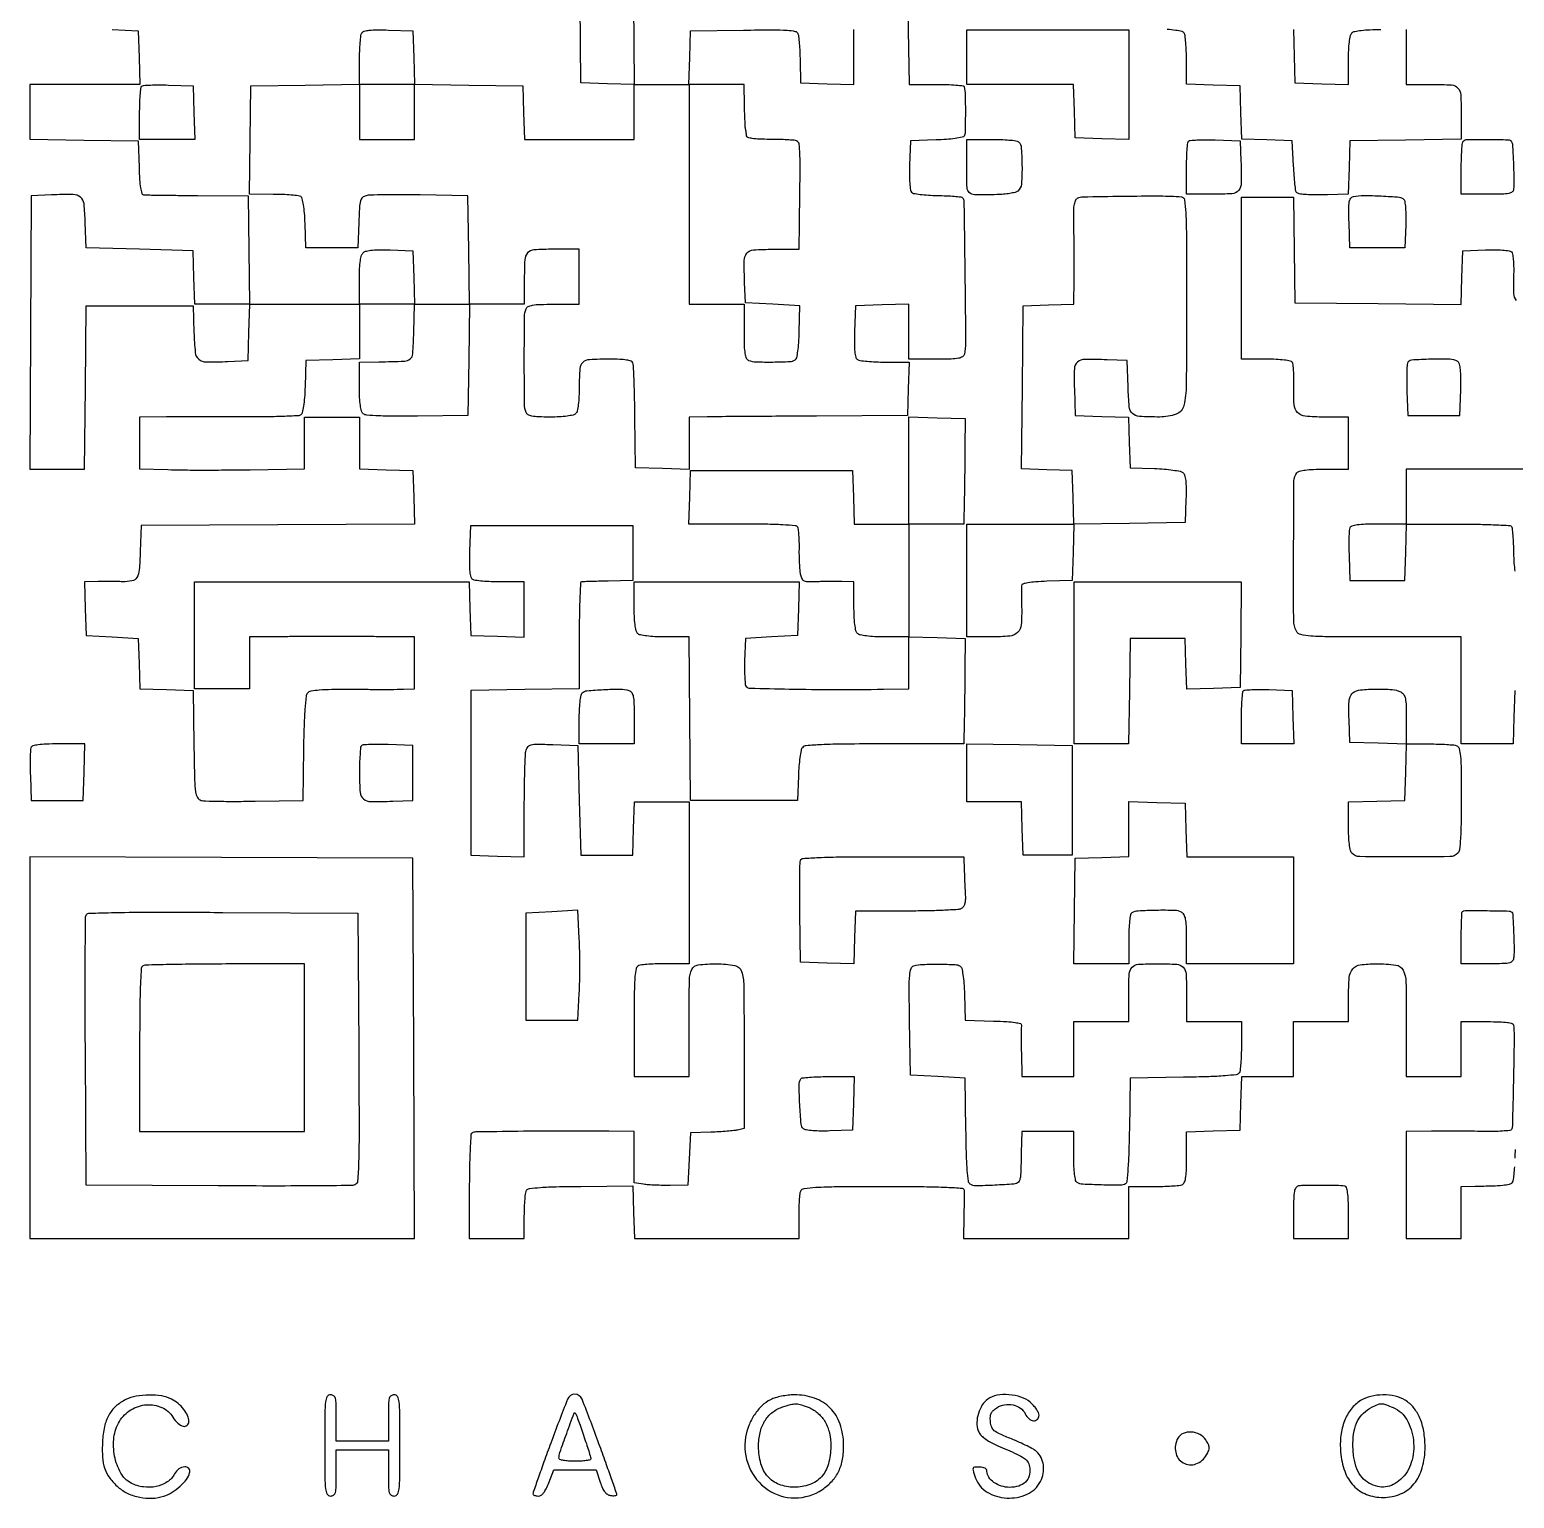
# Model space of a CAD drawing. Extents: x 156 to 936, y 100 to 969.
# Drawn here: x 156 to 669, y 100 to 608 of the extents above; entities that cross this region are included whole.
import ezdxf

# ---------------------------------------------------------------- set-up
doc = ezdxf.new("R2010")
doc.units = 0

msp = doc.modelspace()

# ---------------------------------------------------------------- linework, layer by layer
for points in [[(459.5, 626.5), (459.772065, 607.75), (460.044131, 589), (469.522065, 589, -0.007414), (473.166208, 588.945962, -0.012029), (476.258891, 588.779688, -0.005757), (478.81674, 588.550705, -0.330583), (479.146501, 588.25, -0.043211), (479.464138, 585.279862, -0.005859), (479.517095, 579.015375, -0.002807), (479.458418, 572.406427, -0.135592), (479.090675, 571.146715, -0.211233), (478.459535, 570.714116, -0.011174), (475.992843, 570.310507, -0.015998), (472.950499, 569.98112, -0.010823), (469.467001, 569.792098), (460.5, 569.5), (460.207021, 561.092979, 0.011079), (460.16529, 557.801898, 0.015623), (460.284705, 554.87092, 0.011752), (460.513978, 552.476583, 0.168166), (460.882894, 551.717106, 0.154975), (461.632635, 551.328786, 0.011749), (463.920574, 550.990259, 0.015302), (466.72393, 550.729362, 0.011026), (469.863414, 550.603253, -0.007204), (472.979059, 550.501942, -0.010652), (475.706935, 550.315565, -0.006149), (477.974828, 550.083849, -0.169414), (478.505828, 549.827505, -0.195408), (479.021638, 548.605612, -0.000286), (479.345017, 523.579591, -0.000812), (479.601798, 499.637429, -0.059464), (479.173676, 495.75, -0.195175), (478.526954, 494.832482, -0.098929), (477.189619, 494.307467, -0.03889), (474.666771, 494.056531, -0.00535), (469.383369, 494), (460, 494), (460, 503.537526), (460, 513.075052), (450.75, 512.787526), (441.5, 512.5), (441.208654, 503.58457, 0.007874), (441.136581, 499.325344, 0.025891), (441.278743, 496.518036, 0.03736), (441.608404, 494.675579, 0.190691), (442.208654, 493.849883, 0.110589), (443.107413, 493.52683, 0.009469), (445.555128, 493.266784, 0.012148), (448.519159, 493.080958, 0.009118), (451.787526, 493.015313), (460.075052, 493), (459.787526, 483.75), (459.5, 474.5), (428, 474.331032, 0.000139), (415.480181, 474.260402, 0.000176), (403.917188, 474.187895, 0.000138), (394.218927, 474.120996, 0.001448), (390.25, 474.081032), (384, 474), (384, 464.962474), (384, 455.924948), (374.75, 456.212474), (365.5, 456.5), (365.2739, 473.966527, 0.00254), (365.151571, 480.752865, 0.003801), (364.96954, 486.679282, 0.001624), (364.759161, 491.738951, 0.080575), (364.555284, 492.716527, 0.223351), (363.942767, 493.304434, 0.041321), (362.384578, 493.6904, 0.029688), (360.025103, 493.929188, 0.010376), (356.613172, 494, 0.011983), (349.547236, 493.830639, 0.170961), (347.247316, 492.894441, 0.19712), (346.207435, 490.776031, 0.01677), (346, 484.593011, -0.0113), (345.921443, 481.117343, -0.02047), (345.676767, 478.283644, -0.021205), (345.309096, 476.134923, -0.144372), (344.8, 475.2, -0.142062), (343.888147, 474.698102, -0.021703), (341.825282, 474.327993, -0.021121), (339.136184, 474.08019, -0.012415), (335.906989, 474, -0.008396), (331.936493, 474.066678, -0.038703), (329.652556, 474.321129, -0.075375), (328.30029, 474.797625, -0.180715), (327.606989, 475.581787, -0.090096), (327.066327, 478.44392, -0.001749), (327.013663, 493.5, -0.001749), (327.066327, 508.55608, -0.090096), (327.606989, 511.418213, -0.192406), (328.346128, 512.217093, -0.06988), (329.845898, 512.688469, -0.034532), (332.428287, 512.937024, -0.00673), (337.106989, 513), (346, 513), (346, 522.5), (346, 532), (337.106989, 532, 0.014768), (330.349521, 531.800362, 0.195511), (328.14255, 530.747254, 0.175208), (327.170753, 528.400012, 0.01141), (327, 520.918213), (327, 513), (317.521593, 513), (308.043186, 513), (307.771593, 493.75), (307.5, 474.5), (290.059087, 474.285999, -0.004306), (282.398845, 474.257989, -0.010385), (276.733702, 474.403766, -0.008096), (272.515232, 474.668561, -0.154677), (271.309087, 475.158444, -0.155417), (270.71566, 476.084872, -0.030982), (270.321487, 478.035446, -0.024503), (270.075167, 480.812899, -0.009865), (270, 484.622445), (270, 493), (276.75, 493.09854, 0.005115), (285.590265, 493.31807, 0.167952), (287.553727, 494.074789, 0.204816), (288.447907, 495.852254, 0.008176), (288.786212, 503.25), (289.072424, 513), (279.536212, 513), (270, 513), (270, 521.377555, -0.009406), (270.0746, 525.342652, -0.027148), (270.326735, 528.078343, -0.03848), (270.748928, 529.939147, -0.145524), (271.405204, 530.921326, -0.126804), (272.431833, 531.405224, -0.023545), (274.514748, 531.701133, -0.021342), (277.264652, 531.842502, -0.01153), (280.655204, 531.793771), (288.5, 531.5), (288.787526, 522.25), (289.075052, 513), (298.559591, 513), (308.044131, 513), (307.772065, 531.75), (307.5, 550.5), (291, 550.774093, 0.003202), (284.518426, 550.840248, 0.004415), (278.697334, 550.810982, 0.002836), (273.813446, 550.715587, 0.052926), (272.288797, 550.514778, 0.127308), (271.064952, 549.862056, 0.142012), (270.372724, 548.721379, 0.052263), (270.019799, 546.518749, 0.005355), (269.788797, 541.240685), (269.5, 532.5), (260.5, 532.5), (251.5, 532.5), (251.206033, 540.968156, 0.010674), (251.005667, 544.539342, 0.020911), (250.666992, 547.36687, 0.02067), (250.236162, 549.466763, 0.192561), (249.706033, 550.202843, 0.112747), (248.854448, 550.505639, 0.008694), (246.424353, 550.748704, 0.011557), (243.484266, 550.922929, 0.008556), (240.227935, 550.984687), (231.955869, 551), (232.227935, 569.75), (232.5, 588.5), (251.25, 588.772065), (270, 589.044131), (270.015313, 597.272065, -0.009194), (270.081043, 600.517722, -0.012228), (270.267102, 603.462892, -0.009573), (270.527555, 605.894811, -0.110318), (270.850966, 606.793098, -0.187221), (271.659703, 607.389362, -0.039341), (273.4185, 607.721251, -0.027159), (276.085459, 607.864234, -0.008519), (280.085653, 607.793098), (288.5, 607.5), (288.787236, 598.271928), (289.074471, 589.043857), (307.787236, 588.771928), (326.5, 588.5), (326.787526, 579.25), (327.075052, 570), (346.037526, 570), (365, 570), (365, 579.462474), (365, 588.924948), (355.75, 589.212474), (346.5, 589.5), (346.287299, 616.964035, -0.002095)], [(364.765573, 617.25), (365.031147, 589), (374.478047, 589), (383.924948, 589), (384.212474, 598.25), (384.5, 607.5), (402.772695, 607.772646, -0.002489), (412.957993, 607.87391, -0.017841), (417.875426, 607.722823, -0.034007), (420.654391, 607.347119, -0.25588), (421.631193, 606.518712, -0.065289), (421.868087, 605.533689, -0.006836), (422.086483, 603.165158, -0.00838), (422.26148, 600.323981, -0.006623), (422.358499, 597.246066), (422.5, 589.5), (431.75, 589.212474), (441, 588.924948), (441, 598.424948), (441, 607.924948)], [(184.5, 608), (193.5, 607.5), (193.787526, 598.25), (194.075052, 589), (175.037526, 589), (156, 589), (156, 579.522065), (156, 570.044131), (174.75, 569.772065), (193.5, 569.5), (193.787526, 560.25, 0.007974), (193.984389, 556.066362, 0.023831), (194.300599, 553.219526, 0.029354), (194.714231, 551.3431, 0.30215), (195.287526, 550.852046, 0.026588), (196.194985, 550.790004, 0.000435), (201.284461, 550.717577, 0.001131), (207.205769, 550.651867, 0.000751), (214, 550.602046), (231.5, 550.5), (231.772065, 531.75), (232.044131, 513), (222.559591, 513), (213.075052, 513), (212.787526, 522.25), (212.5, 531.5), (194, 532), (175.5, 532.5), (175.211203, 541.240685, 0.017722), (174.762911, 547.777845, 0.198326), (173.54849, 550.02491, 0.170867), (171.011209, 550.937542, 0.012477), (163.479083, 550.800912), (156.5, 550.5), (156.240208, 503.25), (155.980417, 456), (165.474635, 456), (174.968853, 456), (175.234427, 484.25), (175.5, 512.5), (194, 512.5), (212.5, 512.5), (212.787398, 503.259666, 0.015944), (213.22487, 496.32236, 0.194276), (214.42727, 494.005037, 0.177011), (216.955531, 493.059164, 0.012814), (224.534186, 493.195758), (231.5, 493.5), (231.786212, 503.25), (232.072424, 513), (251.036212, 513), (270, 513), (270, 503.537526), (270, 494.075052), (260.75, 493.787526), (251.5, 493.5), (251.207902, 484.532999, -0.009877), (251.008235, 480.720022, -0.020052), (250.672174, 477.736617, -0.019805), (250.243638, 475.53068, -0.189714), (249.707902, 474.758336, -0.136202), (248.733417, 474.436876, -0.002817), (243.567321, 474.218401, -0.006376), (237.485531, 474.073151, -0.004222), (230.5, 474.054424, 0.000642), (222.930231, 474.088342, 0.000573), (215.070312, 474.104465, 0.000575), (208.007998, 474.102741, 0.001789), (203.25, 474.079087), (194, 474), (194, 465.06862), (194, 456.13724), (203.75, 455.81862, 0.006109), (208.752852, 455.716298, 0.001988), (216.14375, 455.684836, 0.001981), (224.356434, 455.715066, 0.00223), (232.25, 455.810611), (251, 456.121221), (251, 465.060611), (251, 474), (260.5, 474), (270, 474), (270, 465.037526), (270, 456.075052), (279.25, 455.787526), (288.5, 455.5), (288.787396, 446.259815), (289.074792, 437.019631), (241.787396, 436.759815), (194.5, 436.5), (194.207902, 427.532999, -0.012062), (193.845067, 421.139136, -0.114252), (193.018087, 418.542535, -0.212729), (191.335114, 417.351833, -0.057433), (188, 417.078432, 0.005285), (186.321054, 417.116006, 0.002395), (184.121789, 417.131438, 0.00237), (181.801294, 417.125605, 0.003245), (179.712474, 417.096892), (174.924948, 417), (175.212474, 407.75), (175.5, 398.5), (184.5, 398), (193.5, 397.5), (193.788393, 388.787018), (194.076786, 380.074036), (203.288393, 379.787018), (212.5, 379.5), (212.772016, 360.763526, 0.001671), (212.99061, 348.524709, 0.026934), (213.300141, 344.408472, 0.101329), (213.975287, 342.44304, 0.201755), (215.272016, 341.478011, 0.054003), (216.806765, 341.271561, 0.002936), (221.692405, 341.17412, 0.004544), (227.517229, 341.145095, 0.003299), (234, 341.214485), (250.5, 341.5), (250.773792, 359.426204, -0.004544), (250.958241, 366.996692, -0.009383), (251.267182, 372.908407, -0.006297), (251.651109, 377.491779, -0.150256), (252.142026, 378.67113, -0.178622), (253.267883, 379.322582, -0.022604), (256.099831, 379.680844, -0.01717), (260.436719, 379.881789, -0.004552), (267.368234, 379.901611, 0.000752), (273.053734, 379.874665, 0.00088), (278.450356, 379.866702, 0.000776), (283.013638, 379.875077, 0.005373), (285.25, 379.906685), (289, 380), (289, 389), (289, 398), (280, 398.057692, 0.000568), (275.801215, 398.079838, 0.000295), (270.559375, 398.098438, 0.000293), (265.175369, 398.11121, 0.000446), (260.5, 398.115385, 0.000446), (255.824631, 398.11121, 0.000293), (250.440625, 398.098438, 0.000295), (245.198785, 398.079838, 0.000568), (241, 398.057692), (232, 398), (232, 389), (232, 380), (222.5, 380), (213, 380), (213, 398.5), (213, 417), (231.5, 417.037234, -0.000279), (249.968857, 417.064115, -0.000225), (269.815732, 417.073029, -0.000215), (287.772508, 417.065297, -0.000823), (298.962474, 417.037234), (307.924948, 417), (308.212474, 407.75), (308.5, 398.5), (317.75, 398.212474), (327, 397.924948), (327, 407.462474), (327, 417), (318.75, 417.015313, -0.009158), (315.496014, 417.080961, -0.01219), (312.544105, 417.266784, -0.009524), (310.10652, 417.526866, -0.110447), (309.208654, 417.849883, -0.190691), (308.608404, 418.675579, -0.03736), (308.278743, 420.518036, -0.025891), (308.136581, 423.325344, -0.007874), (308.208654, 427.58457), (308.5, 436.5), (336.5, 436.5), (364.5, 436.5), (364.5, 427), (364.5, 417.5), (356, 417.296359, 0.000311), (352.68862, 417.214966, 0.000456), (349.776563, 417.138919, 0.000212), (347.295228, 417.070802, 0.008466), (346.75, 417.046359, 0.382753), (346.445389, 416.737184, 0.001599), (346.220312, 411.585725, 0.006313), (346.053922, 405.610497, 0.003803), (346, 398.522065), (346, 380.044131), (327.25, 379.772065), (308.5, 379.5), (308.5, 351), (308.5, 322.5), (317.75, 322.212474), (327, 321.924948), (327.013655, 339.212474, -0.003276), (327.063493, 346.001272, -0.004523), (327.203272, 352.093622, -0.002895), (327.396407, 357.203861, -0.054598), (327.639985, 358.78709, -0.110763), (328.30988, 360.066437, -0.165116), (329.383551, 360.710791, -0.057007), (331.450552, 360.916833, -0.004686), (336.876331, 360.78709), (345.5, 360.5), (346, 341.5), (346.5, 322.5), (355.5, 322.5), (364.5, 322.5), (364.787526, 331.75), (365.075052, 341), (374.537526, 341), (384, 341), (384, 313), (384, 285), (376.081787, 285, 0.00705), (372.933927, 284.955615, 0.008902), (370.0249, 284.821697, 0.007317), (367.599719, 284.631074, 0.06844), (366.581787, 284.393011, 0.25083), (365.708785, 283.38321, 0.035117), (365.278963, 280.561114, 0.017848), (365.050787, 275.521809, 0.002389), (365, 264.893011), (365, 246), (374.5, 246), (384, 246), (384, 264.893011, -0.003575), (384.10424, 279.471873, -0.107179), (384.929755, 283.03215, -0.258346), (387.141791, 284.623985, -0.029543), (393.5, 285, -0.045862), (399.767982, 284.42386, -0.274553), (402.134903, 282.35117, -0.07707), (402.913299, 277.583513, -0.002), (403, 255.912063), (403, 228.038104), (400.75, 227.523384, -0.029765), (399.461508, 227.308326, -0.00573), (397.104688, 227.085154, -0.006083), (394.344943, 226.889479, -0.005576), (391.5, 226.754332), (384.5, 226.5), (384, 217.5), (383.5, 208.5), (377.5, 208.395562, -0.007552), (374.964541, 208.389729, -0.006559), (372.307813, 208.45861, -0.006611), (369.904323, 208.584334, -0.019214), (368.25, 208.756853), (365, 209.222582), (365, 218.111291), (365, 227), (356.25, 227.091563, 0.002846), (340.295203, 227.167707, 0.003115), (324.814788, 227.057028, 0.000617), (310.25085, 226.844185, 0.135248), (308.932722, 226.45842, 0.243456), (308.551266, 225.821478, 0.002913), (308.27103, 220.836192, 0.007836), (308.066368, 214.932937, 0.004746), (308, 207.940983), (308, 190), (317.5, 190), (327, 190), (327.015313, 197.75, -0.009134), (327.077194, 200.806402, -0.012169), (327.251632, 203.578254, -0.00949), (327.495549, 205.867151, -0.110701), (327.798302, 206.707886, -0.225887), (328.75493, 207.30808, -0.011143), (332.562285, 207.665975, -0.012349), (338.08242, 207.924191, -0.003663), (346.532989, 208.04858), (364.5, 208.181389), (364.787526, 199.090695), (365.075052, 190), (393.537526, 190), (422, 190), (422, 197.418213, -0.007511), (422.044415, 200.374534, -0.009324), (422.178303, 203.121975, -0.007881), (422.369301, 205.415001, -0.066985), (422.606989, 206.418213, -0.273), (423.7558, 207.33094, -0.020733), (427.864913, 207.730382, -0.01238), (435.102837, 207.952559, -0.001482), (451.106989, 208, -0.001897), (465.200377, 207.946516, -0.009271), (473.172067, 207.738163, -0.007399), (478.406053, 207.426532, -0.376425), (479.070637, 206.75, -0.014849), (479.092775, 205.922726, -0.001029), (479.081111, 203.590625, -0.001463), (479.053338, 200.809528, -0.0011), (479.007099, 197.75), (478.872924, 190), (507.436462, 190), (536, 190), (536, 199), (536, 208), (544.418213, 208, 0.006641), (547.757628, 208.044357, 0.008515), (550.828225, 208.178303, 0.006804), (553.386579, 208.368566, 0.069754), (554.418213, 208.606989, 0.192061), (555.216672, 209.344751, 0.070053), (555.688208, 210.839867, 0.03465), (555.936924, 213.412948, 0.006773), (556, 218.069463), (556, 226.924948), (565.25, 227.212474), (574.5, 227.5), (574.787526, 236.75), (575.075052, 246), (584.037526, 246), (593, 246), (593, 255.5), (593, 265), (602.5, 265), (612, 265), (612, 273.428571, -0.020362), (612.27861, 280.267078, -0.154464), (613.484384, 283.217689, -0.188253), (616.044364, 284.6302, -0.033024), (621.63717, 285, -0.033218), (628.349813, 284.553546, -0.247533), (630.870253, 282.761271, -0.112352), (631.858071, 278.786471, -0.004955), (632, 264.464816), (632, 246), (641.5, 246), (651, 246), (651, 255.5), (651, 265), (660, 265, -0.007397), (664.253884, 264.937063, -0.026727), (666.953079, 264.712432, -0.040169), (668.623925, 264.344468, -0.307136), (669.102444, 263.75, -0.024083), (669.275333, 258.60896, -0.001745), (669.019194, 244.40451, -0.000417), (668.672169, 228.883759, -0.133379), (668.326927, 227.719961, -0.231592), (667.765839, 227.366573, -0.008902), (665.247444, 227.141584, -0.014325), (662.173041, 227.010379, -0.009432), (658.632544, 227.027588, 0.00287), (654.501556, 227.101891, 0.001739), (649.612372, 227.144753, 0.001742), (644.759511, 227.153501, 0.003069), (640.75, 227.122144), (632, 227), (632, 208.5), (632, 190), (641.5, 190), (651, 190), (651, 199), (651, 208), (655.75, 208.091869, 0.003582), (661.768738, 208.251419, 0.015202), (665.363601, 208.482054, 0.021292), (667.6651, 208.799464, 0.152611), (668.647265, 209.313932, 0.159659), (668.962975, 209.937376, 0.008884), (669.258594, 212.124677, 0.012981), (669.500394, 214.785938, 0.009084)], [(632, 608), (632, 598.5), (632, 589), (640.893011, 589, -0.014747), (647.649634, 588.800671, -0.195281), (649.856746, 587.748924, -0.17541), (650.828943, 585.404555, -0.011456), (651, 577.939805), (651, 570.043186), (631.75, 569.771593), (612.5, 569.5), (612.212474, 560.25), (611.924948, 551), (604.712474, 550.881517, -0.003972), (599.652661, 550.838604, -0.018594), (596.742451, 550.945305, -0.030363), (594.921339, 551.191805, -0.144397), (594, 551.673878, -0.171502), (593.785642, 552.10412, -0.003432), (593.5, 554.562682, -0.007734), (593.227806, 557.470606, -0.005067), (593, 560.828809), (592.5, 569.5), (583.787018, 569.788393), (575.074036, 570.076786), (574.787018, 579.288393), (574.5, 588.5), (565.25, 588.787526), (556, 589.075052), (555.984687, 597.287526, 0.00863), (555.92284, 600.521154, 0.011636), (555.748365, 603.442407, 0.008796), (555.504874, 605.856585, 0.112481), (555.201688, 606.707902, 0.195149), (554.447011, 607.24575, 0.020215), (552.262875, 607.673305, 0.020298), (549.292364, 608.008289, 0.009786)], [(593, 608), (593.5, 589.5), (602.75, 589.212474), (612, 588.924948), (612, 597.262474, -0.01101), (612.078116, 600.809501, -0.020283), (612.321964, 603.684979, -0.021051), (612.688958, 605.858679, -0.145015), (613.2, 606.8, -0.147006), (614.161055, 607.316915, -0.020534), (616.415152, 607.681818, -0.019692), (619.42428, 607.923212, -0.010168), (623.2, 608)], [(669.5, 379.5), (669.212474, 370.25), (668.924948, 361), (659.962474, 361), (651, 361), (651, 379.5), (651, 398), (623.035184, 398, -0.001203), (605.487756, 398.042227, -0.015434), (598.923709, 398.276523, -0.041879), (595.515089, 398.792567, -0.214564), (594.036078, 399.932587, -0.122319), (593.055573, 403.80535, -0.001777), (593.032025, 427.67275, -0.001346), (593.159602, 451.929391, -0.172886), (594.176755, 454.712977, -0.157677), (595.089271, 455.29183, -0.029282), (597.063873, 455.679718, -0.023879), (599.851105, 455.924708, -0.009981), (603.622445, 456), (612, 456), (612, 465), (612, 474), (603.535184, 474, -0.023007), (597.05806, 474.298196, -0.180527), (594.389506, 475.584684, -0.177993), (593.196014, 478.315177, -0.022245), (593.09549, 484.888246, 0.010008), (593.120242, 487.585848, 0.013179), (593.028741, 490.044686, 0.010637), (592.856114, 492.074932, 0.112339), (592.588382, 492.856995, 0.205439), (591.885915, 493.350038, 0.020611), (589.819592, 493.695225, 0.020869), (587.02056, 493.926887, 0.010211), (583.440983, 494), (575, 494), (575, 522), (575, 550), (583.977441, 550), (592.954883, 550), (593.227441, 531.75), (593.5, 513.5), (622.212272, 513.234727), (650.924544, 512.969453), (651.212272, 522.234727), (651.5, 531.5), (659.405143, 531.794857, -0.012004), (662.543009, 531.836518, -0.017401), (665.310969, 531.710409, -0.01437), (667.540383, 531.46629, -0.163328), (668.323035, 531.076965, -0.154474), (668.706845, 530.337703, -0.017448), (668.968772, 528.444176, -0.019823), (669.115808, 526.110396, -0.01488), (669.099131, 523.536434, 0.015095), (669.057625, 516.674665, 0.185473), (670.037736, 514.296493, 0.18961)], [(675.897163, 455.952559, 0.001482), (659.893011, 456), (632, 456), (632, 446.5), (632, 437), (649.940983, 437, -0.00424), (656.854807, 436.941363, -0.006773), (662.759408, 436.761168, -0.002143), (667.829338, 436.515891, -0.245934), (668.384455, 436.186956, -0.115757), (668.591351, 435.569018, -0.004408), (668.795804, 433.134388, -0.007711), (668.969028, 430.228546, -0.005335), (669.079172, 426.936956, 0.011167), (669.232734, 423.535268, 0.018516), (669.532241, 420.678863, 0.015511)], [(669.640337, 217.794377, -0.000597), (669.729093, 220.801236, -0.000864)]]:
    msp.add_lwpolyline(points, format="xyb")
for points in [[(536, 588.913294), (536, 569.924948), (526.75, 570.212474), (517.5, 570.5), (517.212474, 579.75), (516.924948, 589), (498.462474, 589), (480, 589), (480, 598.45082), (480, 607.901639), (508, 607.901639), (536, 607.901639)], [(270, 579.5), (270, 570), (279.5, 570), (289, 570), (289, 579.5), (289, 589), (279.5, 589), (270, 589)], [(574.723412, 398.75), (574.5, 380.5), (565.289473, 380.212997), (556.078945, 379.925993), (555.789473, 388.712997), (555.5, 397.5), (546, 397.5), (536.5, 397.5), (536.227441, 379.25), (535.954883, 361), (526.542009, 361), (517.129135, 361), (517.114763, 389), (517.10039, 417), (546.023606, 417), (574.946823, 417)], [(516.5, 341.5), (516.5, 322.5), (508, 322.5), (499.5, 322.5), (499.212474, 331.75), (498.924948, 341), (489.462474, 341), (480, 341), (480, 351.022559), (480, 361.045117), (498.25, 360.772559), (516.5, 360.5)], [(156, 256.007138), (156, 190), (222.50719, 190), (289.014379, 190), (288.75719, 255.75), (288.5, 321.5), (222.25, 321.757138), (156, 322.014276)]]:
    msp.add_lwpolyline(points, close=True)
for points in [[(212.787526, 579.25), (213.075052, 570), (203.537526, 570), (194, 570), (194, 578.833333, -0.007416), (194.050964, 582.269043, -0.010972), (194.206402, 585.278277, -0.006396), (194.422807, 587.77838, -0.173269), (194.702644, 588.369311, -0.179987), (195.290922, 588.638564, -0.007016), (197.709672, 588.781547, -0.011703), (200.626528, 588.84459, -0.007913), (203.952644, 588.785977), (212.5, 588.5)], [(384, 551), (384, 513), (393.5, 513), (403, 513), (403, 503.606989, 0.006203), (403.061721, 498.632466, 0.033028), (403.308255, 495.926179, 0.067576), (403.777496, 494.364137, 0.196891), (404.581787, 493.606989, 0.084271), (407.157241, 493.089574, 0.010257), (412.942345, 493.034012, 0.008144), (418.811445, 493.19368, 0.131483), (420.682571, 493.782656, 0.198504), (421.20413, 494.524992, 0.019382), (421.608708, 496.725939, 0.019923), (421.917033, 499.703268, 0.009733), (422.084513, 503.517344), (422.303883, 512.5), (412.901942, 513), (403.5, 513.5), (403.195758, 520.465814, -0.012398), (403.051692, 528.106346, -0.176685), (403.986178, 530.621763, -0.202091), (406.268956, 531.771373, -0.01693), (413.019052, 532), (422, 532), (422.136415, 540.75, 0.000861), (422.382107, 558.465913, 0.011458), (422.311876, 564.987714, 0.026348), (422.015098, 568.415407, 0.271962), (421.168213, 569.48408, 0.072608), (420.278834, 569.687287, 0.005987), (417.901663, 569.848448, 0.007914), (415.048036, 569.962341, 0.006016), (411.918213, 570, -0.008811), (408.22835, 570.065027, -0.029788), (405.829665, 570.293108, -0.045658), (404.340343, 570.66644, -0.293495), (403.88465, 571.25, 0.009119), (403.823595, 571.801517, 0.006205), (403.734936, 572.426563, 0.006254), (403.634316, 573.02778, 0.012489), (403.536965, 573.5, -0.043039), (403.438799, 574.185384, -0.002411), (403.328135, 576.335938, -0.003697), (403.227582, 578.900014, -0.002699), (403.152314, 581.75), (403, 589), (393.5, 589), (384, 589)], [(497.418213, 569.393011, -0.285399), (498.760811, 567.620928, -0.019878), (499.104222, 561.098648, -0.021795), (498.903384, 554.565351, -0.203688), (497.640264, 552.116409, -0.112138), (496.764695, 551.672332, -0.019796), (494.949685, 551.292206, -0.020565), (492.745075, 551.013529, -0.017224), (490.390264, 550.895287, -0.006403), (482.692368, 550.872796, -0.186169), (480.894394, 551.586778, -0.20116), (480.110135, 553.307502, -0.007656), (480, 560.5), (480, 570), (487.918213, 570, -0.00705), (491.066073, 569.955615, -0.008902), (493.9751, 569.821697, -0.007317), (496.400281, 569.631074, -0.06844)], [(574.800912, 562.520917, -0.012322), (574.941866, 554.88044, -0.176722), (574.009281, 552.372662, -0.202101), (571.732324, 551.227183, -0.01682), (564.980948, 551), (556, 551), (556, 559.833333, -0.007416), (556.050964, 563.269043, -0.010972), (556.206402, 566.278277, -0.006396), (556.422807, 568.77838, -0.173269), (556.702644, 569.369311, -0.179987), (557.290922, 569.638564, -0.007016), (559.709672, 569.781547, -0.011703), (562.626528, 569.84459, -0.007913), (565.952644, 569.785977), (574.5, 569.5)], [(668.381036, 569.192488, -0.125581), (668.720713, 568.1087, -0.002426), (669.010128, 562.20842, -0.006342), (669.188458, 556.544494, -0.020052), (669.107595, 552.75, -0.213198), (668.628672, 551.833463, -0.120413), (667.467458, 551.3016, -0.042234), (665.125583, 551.053812, -0.005249), (660, 551), (651, 551), (651, 559.833333, -0.007039), (651.048334, 563.266524, -0.010477), (651.195833, 566.267708, -0.005871), (651.400808, 568.76784, -0.174709), (651.666667, 569.333333, -0.19522), (653.157585, 569.963347, -0.005661), (660.157526, 569.983619, -0.004885), (667.231044, 569.854896, -0.252483)], [(554.25, 550.137692, -0.352514), (555.312711, 549.135005, -0.022205), (555.737045, 544.546938, -0.011038), (555.958933, 535.931051, -0.000918), (556, 513.571429, -0.001803), (555.89704, 485.01314, -0.056111), (555.056446, 478.001429, -0.251445), (552.434683, 475.036773, -0.089295), (546.678571, 474.013655, -0.013889), (539.68528, 474.223421, -0.177271), (537.315675, 475.249548, -0.182145), (536.201248, 477.551292, -0.01482), (535.786107, 484.357189), (535.5, 493.5), (528.520917, 493.800912, 0.012183), (520.775708, 493.945949, 0.182581), (518.296927, 492.993564, 0.205359), (517.218029, 490.688112, 0.015937), (517.21285, 483.721624), (517.5, 474.5), (526.711607, 474.212982), (535.923214, 473.925964), (536.211607, 465.212982), (536.5, 456.5), (544.950164, 456.206324, -0.011626), (548.284084, 456.01277, -0.015307), (551.311068, 455.672773, -0.012743), (553.789423, 455.25258, -0.125475), (554.738119, 454.802379, -0.151604), (555.351899, 453.859712, -0.040696), (555.702074, 452.085746, -0.027996), (555.853535, 449.457614, -0.009286), (555.787955, 445.596055), (555.5, 437.5), (536.285953, 437.228533), (517.071906, 436.957066), (516.785953, 427.228533), (516.5, 417.5), (507.75, 417.211067, 0.008454), (503.799628, 417.013713, 0.025372), (501.117517, 416.696949, 0.032667), (499.371716, 416.281541, 0.311234), (498.92122, 415.711067, 0.016916), (498.89719, 414.939385, 0.00158), (498.908339, 413.037154, 0.002029), (498.938012, 410.76841, 0.001593), (498.987997, 408.309033, -0.025333), (498.821477, 402.176997, -0.18142), (497.58913, 399.537041, -0.172902), (494.889788, 398.290231, -0.022575), (488.464816, 398), (480, 398), (480, 417.5), (480, 437), (498.537526, 437), (517.075052, 437), (516.787526, 446.25), (516.5, 455.5), (507.734493, 455.789159), (498.968986, 456.078318), (499.234493, 484.289159), (499.5, 512.5), (508.25, 512.788933), (517, 513.077866), (517.122144, 521.788933, 0.00309), (517.15347, 525.784372, 0.001746), (517.144594, 530.628082, 0.001743), (517.101552, 535.513192, 0.002862), (517.027048, 539.647092, -0.006664), (516.977361, 544.416975, -0.031783), (517.158257, 547.134982, -0.060115), (517.57744, 548.776054, -0.17438), (518.334428, 549.647092, -0.12355), (520.153505, 550.139187, -0.001171), (534.043935, 550.361459, -0.003991), (546.909719, 550.434494, -0.019056)], [(631.075426, 549.324574, -0.163187), (631.465819, 548.540317, -0.014468), (631.710418, 546.313811, -0.017453), (631.836644, 543.546535, -0.011991), (631.794857, 540.405143), (631.5, 532.5), (622, 532.5), (612.5, 532.5), (612.212243, 541.169404, -0.005432), (612.100896, 546.157986, -0.04393), (612.275354, 548.438504, -0.119532), (612.779942, 549.625048, -0.181471), (613.712243, 550.224912, -0.053961), (617.266868, 550.599116, -0.012219), (623.34117, 550.432824, -0.006965), (629.562013, 550.0233, -0.178287)], [(632.425484, 492.666411, 0.080166), (632.236697, 491.764851, 0.006003), (632.150171, 489.252242, 0.008183), (632.131923, 486.23728, 0.006125), (632.206869, 482.916411), (632.5, 474.5), (641.5, 474.5), (650.5, 474.5), (650.791346, 483.41543, 0.007874), (650.863419, 487.674656, 0.025891), (650.721257, 490.481964, 0.03736), (650.391596, 492.324421, 0.190691), (649.791346, 493.150117, 0.134007), (647.050755, 493.994635, 0.015086), (640.480552, 494.009896, 0.010827), (633.791177, 493.678504, 0.29114)], [(479.394674, 463.5, -0.000473), (479.343825, 459.069984, -0.000319), (479.277789, 454.014063, -0.000321), (479.207659, 449.123805, -0.000638), (479.144674, 445.25), (479, 437), (469.5, 437), (460, 437), (460, 417.536212), (460, 398.072424), (469.75, 397.786212), (479.5, 397.5), (479.388582, 387, -0.000447), (479.335811, 382.41352, -0.000325), (479.269185, 377.307813, -0.000328), (479.199614, 372.461116, -0.000718), (479.138582, 368.75), (479, 361), (451.622445, 361, 0.002028), (437.75717, 360.943762, 0.009384), (429.742441, 360.72828, 0.009122), (424.49586, 360.392615, 0.201653), (423.166121, 359.700164, 0.126595), (422.728174, 358.772011, 0.012295), (422.317974, 356.299919, 0.014976), (421.984907, 353.281363, 0.011302), (421.793676, 349.950164), (421.5, 341.5), (403, 341.5), (384.5, 341.5), (384.234427, 369.75), (383.968853, 398), (375.684427, 398, -0.011115), (372.163625, 398.078277, -0.020352), (369.303497, 398.322425, -0.021108), (367.138983, 398.689666, -0.14478), (366.2, 399.2, -0.144849), (365.689458, 400.139671, -0.021091), (365.322289, 402.306878, -0.020332), (365.07823, 405.171507, -0.011084), (365, 408.7), (365, 417), (393.537526, 417), (422.075052, 417), (421.787526, 407.75), (421.5, 398.5), (412.5, 398), (403.5, 397.5), (403.205143, 389.594857, 0.010396), (403.154174, 386.504383, 0.014823), (403.247315, 383.761435, 0.010707), (403.438712, 381.515146, 0.171395), (403.762763, 380.837237, 0.192692), (405.056599, 380.28306, 0.001082), (418.645923, 379.986798, 0.004509), (433.94273, 379.824419, 0.00312), (451.25, 379.904778), (460, 380), (460, 389), (460, 398), (451.7, 398, -0.011084), (448.171507, 398.07823, -0.020332), (445.306878, 398.322289, -0.021091), (443.139671, 398.689458, -0.144849), (442.2, 399.2, -0.144849), (441.689458, 400.139671, -0.021091), (441.322289, 402.306878, -0.020332), (441.07823, 405.171507, -0.011084), (441, 408.7), (441, 417), (436.75, 417.129047, 0.006394), (434.789902, 417.163483, 0.003517), (432.391044, 417.158075, 0.003505), (429.956981, 417.118403, 0.005605), (427.879087, 417.046654, -0.014161), (425.187099, 416.999794, -0.099182), (423.908684, 417.270451, -0.168984), (423.162694, 417.953186, -0.062314), (422.639212, 419.301359, -0.038034), (422.40557, 420.663497, -0.009012), (422.230875, 422.963226, -0.009222), (422.12624, 425.620762, -0.008978), (422.118312, 428.304192, 0.009661), (422.107157, 430.886469, 0.012738), (421.991578, 433.237849, 0.010195), (421.806584, 435.179742, 0.109992), (421.549171, 435.92044, 0.238171), (420.726284, 436.424494, 0.006409), (416.367395, 436.726368, 0.010177), (410.52719, 436.936551, 0.003905), (402.403457, 437), (383.924948, 437), (384.212474, 446.25), (384.5, 455.5), (412.5, 455.5), (440.5, 455.5), (440.787526, 446.25), (441.075052, 437), (450.537526, 437), (460, 437), (460, 455.536212), (460, 474.072424), (469.75, 473.786212), (479.5, 473.5)], [(612.425484, 435.666411, 0.080166), (612.236697, 434.764851, 0.006003), (612.150171, 432.252242, 0.008183), (612.131923, 429.23728, 0.006125), (612.206869, 425.916411), (612.5, 417.5), (622, 417.5), (631.5, 417.5), (631.786212, 427.25), (632.072424, 437), (622.504827, 437, 0.007024), (617.877766, 436.934992, 0.025868), (614.962307, 436.701782, 0.038914), (613.123456, 436.311126, 0.233423)], [(363.195068, 379.438088, -0.170574), (364.141883, 378.725419, -0.100341), (364.683452, 377.399096, -0.041096), (364.941231, 374.964831, -0.005839), (365, 369.932612), (365, 361), (355.5, 361), (346, 361), (346, 369.3, -0.011434), (346.074415, 372.55376, -0.015858), (346.300096, 375.461971, -0.012334), (346.619389, 377.833589, -0.158022), (347.021604, 378.621604, -0.175888), (348.666153, 379.390176, -0.009633), (354.444531, 379.793613, -0.014073), (360.138908, 379.9206, -0.075514)], [(630.065741, 378.964816, -0.125133), (631.084258, 378.034129, -0.095437), (631.6623, 376.632503, -0.043519), (631.935765, 374.241493, -0.006724), (632, 369.464816), (632, 361), (639.918213, 361, -0.00705), (643.066073, 360.955615, -0.008902), (645.9751, 360.821697, -0.007317), (648.400281, 360.631074, -0.06844), (649.418213, 360.393011, -0.246394), (650.284593, 359.407634, -0.037978), (650.719073, 356.751527, -0.01896), (650.948499, 352.005817, -0.002598), (651, 342.093011, -0.003891), (650.93597, 333.866123, -0.011967), (650.716088, 328.302132, -0.011367), (650.379821, 324.409117, -0.170757), (649.8, 323.2, -0.195036), (647.085019, 322.051608, -0.003731), (631.5, 321.935305, -0.003731), (615.914981, 322.051608, -0.195036), (613.2, 323.2, -0.144688), (612.689944, 324.138071, -0.02113), (612.322606, 326.299017, -0.020379), (612.07834, 329.153178, -0.011156), (612, 332.663788), (612, 340.927576), (621.75, 341.213788), (631.5, 341.5), (631.78577, 351.213357), (632.07154, 360.926713), (622.28577, 361.213357), (612.5, 361.5), (612.203802, 369.479635, -0.007825), (612.110962, 373.806547, -0.040111), (612.2893, 376.199929, -0.077992), (612.768477, 377.694669, -0.118939), (613.644932, 378.729635, -0.135419), (616.140421, 379.675133, -0.019665), (621.616245, 379.969167, -0.02115), (627.117515, 379.815245, -0.105674)], [(592.787526, 370.25), (593.075052, 361), (584.037526, 361), (575, 361), (575, 369.833333, -0.007429), (575.05105, 373.269125, -0.010988), (575.206746, 376.278621, -0.006414), (575.423524, 378.778731, -0.173222), (575.703816, 379.370483, -0.17855), (576.286747, 379.639255, -0.007766), (578.564452, 379.783202, -0.012381), (581.319749, 379.846095, -0.008434), (584.453816, 379.787149), (592.5, 379.5)], [(156.425484, 359.666411, 0.080166), (156.236697, 358.764851, 0.006003), (156.150171, 356.252242, 0.008183), (156.131923, 353.23728, 0.006125), (156.206869, 349.916411), (156.5, 341.5), (165.5, 341.5), (174.5, 341.5), (174.786212, 351.25), (175.072424, 361), (166.004827, 361, 0.007574), (161.646484, 360.933974, 0.027014), (158.867555, 360.699123, 0.040751), (157.108298, 360.306118, 0.229703)], [(270.702644, 360.369311, 0.173208), (270.422822, 359.778593, 0.006419), (270.206402, 357.283873, 0.010993), (270.050965, 354.280791, 0.007432), (270, 350.852385, 0.017475), (270.231347, 344.234987, 0.203616), (271.381795, 341.979302, 0.174635), (273.895358, 341.057107, 0.012237), (281.520917, 341.199088), (288.5, 341.5), (288.5, 351), (288.5, 360.5), (279.952644, 360.785977, 0.007913), (276.626528, 360.84459, 0.011703), (273.709672, 360.781547, 0.007016), (271.290922, 360.638564, 0.179987)], [(555.787526, 331.25), (556.075052, 322), (574.537526, 322), (593, 322), (593, 303.5), (593, 285), (574.5, 285), (556, 285), (556, 293.464816, 0.007097), (555.93486, 298.053606, 0.039138), (555.671923, 300.510243, 0.081367), (555.147788, 301.958522, 0.148336), (554.25, 302.823274, 0.112432), (551.852944, 303.430775, 0.00997), (545.577509, 303.458053, 0.009399), (539.280601, 303.241406, 0.125753), (537.090077, 302.555671, 0.210928), (536.634432, 301.891738, 0.016669), (536.302239, 299.728384, 0.019145), (536.073478, 296.901441, 0.010616), (536, 293.440983), (536, 285), (526.526588, 285), (517.053177, 285), (517.276588, 303.25), (517.5, 321.5), (526.75, 321.787526), (536, 322.075052), (536, 331.573738), (536, 341.072424), (545.75, 340.786212), (555.5, 340.5)], [(479.139887, 317.25, 0.001824), (479.20924, 315.154786, 0.001256), (479.302433, 312.78159, 0.001267), (479.403604, 310.499062, 0.002588), (479.496799, 308.708605, -0.026866), (479.502909, 306.942896, -0.06024), (479.275656, 305.623713, -0.083261), (478.812605, 304.682169, -0.115715), (478.106912, 304.066731, -0.1076), (476.892643, 303.727521, -0.003533), (471.831405, 303.469332, -0.006604), (465.821897, 303.284812, -0.00453), (459, 303.227324), (441.5, 303.238397), (441.211984, 294.082175), (440.923969, 284.925954), (431.711984, 285.212977), (422.5, 285.5), (422.291818, 302.5, -0.002424), (422.242962, 309.105161, -0.003632), (422.270162, 314.873438, -0.001535), (422.344343, 319.80273, -0.077884), (422.510433, 320.75, -0.301042), (423.380476, 321.420994, -0.007056), (428.788401, 321.735045, -0.009023), (436.914503, 321.945155, -0.001951), (450.968615, 322), (479, 322)], [(336.5, 303), (327.5, 302.5), (327.5, 284), (327.5, 265.5), (336.5, 265.5), (345.5, 265.5), (346, 274.724718, 0.008666), (346.156077, 278.961959, 0.004872), (346.20625, 284.111164, 0.00486), (346.155688, 289.312694, 0.007916), (346, 293.724718), (345.5, 303.5)], [(668.490981, 302.842352, -0.186001), (668.810385, 302.122482, -0.001753), (669.082456, 296.249562, -0.006153), (669.249986, 290.754969, -0.022133), (669.158537, 287.25, -0.13223), (668.722311, 285.98993, -0.185506), (667.754714, 285.316904, -0.056056), (665.680468, 285.04803, -0.004228), (660, 285), (651, 285), (651, 293.833333, -0.004404), (651.030088, 297.249115, -0.00684), (651.122292, 300.194271, -0.002604), (651.248539, 302.707825, -0.184445), (651.416314, 303.083333, -0.200992), (652.295453, 303.443808, -0.001634), (659.947867, 303.360823, -0.00168), (667.588295, 303.22732, -0.193504)], [(269.759817, 255.860756, -0.000764), (269.87272, 227.927169, -0.00799), (269.718396, 216.469094, -0.011301), (269.378632, 209.947145, -0.290193), (268.367296, 208.58745, -0.089452), (267.032792, 208.333595, -0.000479), (253.803136, 208.219928, -0.002086), (238.709184, 208.167691, -0.00132), (221.107479, 208.226694), (175.5, 208.5), (175.239372, 254.5, -0.000997), (175.174287, 272.225103, -0.001596), (175.197198, 287.357597, -0.000282), (175.267665, 300.72814, -0.090314), (175.461789, 301.759906, -0.301449), (176.45055, 302.464468, -0.003096), (185.402033, 302.70934, -0.005599), (198.68089, 302.841585, -0.001079), (222.722417, 302.759906), (269.5, 302.5)], [(195.25, 284.337719, 0.286605), (194.579791, 283.416621, 0.006896), (194.265434, 277.906228, 0.008864), (194.055066, 269.647433, 0.001935), (194, 255.416667), (194, 227), (222.5, 227), (251, 227), (251, 256), (251, 285), (223.75, 284.921053, 0.001717), (213.21496, 284.854351, 0.002675), (204.1375, 284.717133, 0.000767), (196.247198, 284.543529, 0.090243)], [(477.707902, 284.201688, -0.195149), (478.24575, 283.447011, -0.020215), (478.673305, 281.262875, -0.020298), (479.008289, 278.292364, -0.009786), (479.207902, 274.467001), (479.5, 265.5), (489.285423, 265.213361, -0.006813), (493.851056, 265.017331, -0.024495), (496.749867, 264.710318, -0.035316), (498.536422, 264.301232, -0.365386), (498.91694, 263.713361, 0.028871), (498.860852, 262.895163, 0.001744), (498.843049, 260.432987, 0.002604), (498.84735, 257.498501, 0.001922), (498.881517, 254.25), (499, 246), (508, 246), (517, 246), (517, 255.5), (517, 265), (526.5, 265), (536, 265), (536, 274.393011, -0.012408), (536.176283, 281.495521, -0.178439), (537.149829, 283.780378, -0.191368), (539.345666, 284.805247, -0.01463), (546, 285, -0.01463), (552.654334, 284.805247, -0.191368), (554.850171, 283.780378, -0.178439), (555.823717, 281.495521, -0.012408), (556, 274.393011), (556, 265), (565.5, 265), (575, 265), (574.984687, 256.75, -0.008719), (574.921988, 253.500649, -0.011731), (574.744962, 250.56311, -0.008919), (574.497773, 248.13586, -0.112125), (574.190103, 247.273353, -0.224357), (573.214502, 246.657029, -0.01105), (569.324934, 246.267063, -0.012194), (563.668275, 245.964479, -0.003561), (554.955416, 245.773353), (536.5, 245.5), (536.226088, 227.544238, -0.004561), (536.04793, 220.236809, -0.008822), (535.749068, 214.397982, -0.004061), (535.385642, 209.681654, -0.237362), (534.946239, 208.966774, -0.139241), (533.114441, 208.446231, -0.00648), (526.59885, 208.529577, -0.006909), (520.120893, 208.786033, -0.125703), (518.16335, 209.399044, -0.203244), (517.656175, 210.115211, -0.022214), (517.30575, 212.147517, -0.021519), (517.072951, 214.935892, -0.010066), (517, 218.559017), (517, 227), (508, 227), (499, 227), (498.847686, 219.75, -0.00142), (498.706648, 213.83644, -0.016932), (498.568214, 211.552781, -0.046654), (498.332734, 210.31263, -0.126801), (497.881718, 209.548385, -0.180179), (496.32026, 208.834411, -0.006528), (489.675009, 208.44005, -0.007158), (483.069325, 208.229231, -0.155044), (481.22998, 208.778215, -0.212949), (480.585629, 209.821021, -0.013551), (480.193731, 213.478296, -0.013141), (479.902425, 218.931644, -0.003565), (479.72998, 227.57139), (479.5, 245.5), (470, 246), (460.5, 246.5), (460.22822, 265.172481, -0.002001), (460.109419, 276.429713, -0.0212), (460.273875, 281.016171, -0.058176), (460.737343, 283.369461, -0.256754), (461.72822, 284.30648, -0.05421), (464.832435, 284.764549, -0.011188), (470.366985, 284.852101, -0.007385), (476.000586, 284.731929, -0.133295)], [(440.787526, 236.75), (440.5, 227.5), (432.655204, 227.206229, -0.012415), (429.529779, 227.166841, -0.017178), (426.729209, 227.297382, -0.014826), (424.458481, 227.549508, -0.139009), (423.568385, 227.943245, -0.200897), (422.728645, 229.550126, -0.007909), (422.259204, 236.320872, -0.009559), (422.029862, 243.006799, -0.143153), (422.64412, 245.233191, -0.231334), (423.129567, 245.539271, -0.006734), (425.616259, 245.77475, -0.012256), (428.621233, 245.944519, -0.007982), (432.096543, 246), (441.075052, 246)], [(594.75, 208.176676, 0.196578), (593.835895, 207.589598, 0.106578), (593.308065, 206.33884, 0.041132), (593.05659, 203.947158, 0.005636), (593, 198.926676), (593, 190), (602.5, 190), (612, 190), (612, 199, 0.007471), (611.936593, 203.243169, 0.026509), (611.711345, 205.954378, 0.039116), (611.343546, 207.646036, 0.299976), (610.75, 208.141573, 0.023567), (607.84215, 208.332753, 0.004083), (602.330036, 208.389861, 0.003024), (596.733619, 208.36829, 0.043225)], [(189.218183, 134.336917, 0.068137), (185.772392, 132.00976, 0.084121), (183.360299, 128.983169, 0.073303), (181.864302, 124.992974, 0.038997), (181.155963, 119.75438, 0.029607), (181.170735, 114.385745, 0.067834), (181.962521, 110.427095, 0.078269), (183.691491, 107.1785, 0.051283), (186.58103, 104.062998, 0.072627), (189.939306, 101.884136, 0.05888), (194.028668, 100.561063, 0.058582), (198.336186, 100.22328, 0.070115), (202.337233, 100.946282, 0.05824), (205.23142, 102.291605, 0.045628), (208.005351, 104.368424, 0.047441), (210.19635, 106.757726, 0.098199), (211.296736, 109.02672, 0.241995), (210.968983, 110.498728, 0.243699), (209.583261, 111.082596, 0.137735), (207.569448, 110.340513, 0.113634), (206.059115, 108.610457, -0.126671), (203.54869, 105.879764, -0.092203), (199.719162, 104.298827, -0.085228), (195.291648, 104.132334, -0.086412), (191.085185, 105.455949, -0.14687), (187.46892, 108.954848, -0.080768), (185.344835, 114.791005, -0.076965), (185.121461, 121.312885, -0.10744), (187.025635, 126.810176, -0.118626), (191.004823, 130.803238, -0.118824), (196.362526, 132.545783, -0.126954), (201.653529, 131.612222, -0.146413), (205.5, 128.252445, 0.063133), (207.211017, 126.171595, 0.124263), (209.068932, 125.134143, 0.251676), (210.400826, 125.447548, 0.214863), (211, 126.777494, 0.107637), (210.563036, 128.783783, 0.058106), (209.246031, 130.95628, 0.05355), (207.302578, 132.968329, 0.054677), (204.988956, 134.505711, 0.080717), (201.645564, 135.599462, 0.041469), (197.237677, 135.918215, 0.041243), (192.768656, 135.50075, 0.070706)], [(258, 118.5, 0.001825), (258.040662, 107.362042, 0.026629), (258.278571, 103.4375, 0.103099), (258.868713, 101.652291, 0.267644), (260, 101, 0.157888), (261.078201, 101.349175, 0.176663), (261.6875, 102.25, 0.055952), (261.948615, 104.198839, 0.005351), (262, 109), (262, 117), (271, 117), (280, 117), (280, 109, 0.005351), (280.051385, 104.198839, 0.055952), (280.3125, 102.25, 0.176663), (280.921799, 101.349175, 0.157888), (282, 101, 0.267644), (283.131287, 101.652291, 0.103099), (283.721429, 103.4375, 0.026629), (283.959338, 107.362042, 0.001825), (284, 118.5, 0.001825), (283.959338, 129.637958, 0.026629), (283.721429, 133.5625, 0.103099), (283.131287, 135.347709, 0.267644), (282, 136, 0.157888), (280.921799, 135.650825, 0.176663), (280.3125, 134.75, 0.055952), (280.051385, 132.801161, 0.005351), (280, 128), (280, 120), (271, 120), (262, 120), (262, 128, 0.005351), (261.948615, 132.801161, 0.055952), (261.6875, 134.75, 0.176663), (261.078201, 135.650825, 0.157888), (260, 136, 0.267644), (258.868713, 135.347709, 0.103099), (258.278571, 133.5625, 0.026629), (258.040662, 129.637958, 0.001825)], [(336.151623, 119.25, 0.001362), (333.792673, 112.775348, 0.002142), (331.80551, 107.2, 0.000529), (330.094077, 102.315921, 0.084652), (329.998633, 101.75, 0.225295), (330.135597, 101.462816, 0.075225), (330.54719, 101.220313, 0.05729), (331.150196, 101.05485, 0.038357), (331.864142, 101, 0.144628), (332.803813, 101.277612, 0.081146), (333.693217, 102.083972, 0.054736), (334.562724, 103.461561, 0.022219), (335.44685, 105.5), (337.165416, 110), (344.499374, 110), (351.833333, 110), (353.244995, 105.75, 0.025202), (354.019049, 103.760708, 0.06096), (354.833118, 102.412584, 0.085072), (355.750654, 101.581423, 0.105441), (356.828328, 101.180449, 0.027359), (357.660731, 101.104162, 0.045781), (358.362071, 101.142642, 0.060913), (358.84992, 101.276601, 0.304176), (359, 101.500474, 0.084256), (358.917307, 101.987712, 0.000381), (357.187363, 106.925355, 0.001804), (355.194748, 112.534054, 0.001137), (352.829319, 119.070025, 0.006076), (347.018945, 134.428754, 0.305556), (344.490907, 136.172725, 0.310612), (341.960191, 134.472631, 0.006205)], [(412.149236, 134.303525, 0.07757), (409.212918, 132.239787, 0.053868), (406.609235, 129.12153, 0.051622), (404.624392, 125.35441, 0.056054), (403.520573, 121.362623, 0.137804), (404.718076, 111.093847, 0.146814), (411.085284, 103.244495, 0.15148), (420.551654, 100.346686, 0.14842), (430.084181, 103.277746, 0.059593), (433.434971, 106.169745, 0.073862), (435.732486, 109.584452, 0.06924), (437.034981, 113.699518, 0.044948), (437.426612, 118.681682, 0.079602), (436.187543, 125.888705, 0.11296), (432.777715, 131.399492, 0.115046), (427.364948, 134.813035, 0.084767), (420.348871, 135.97723, 0.028378), (418.247162, 135.847947, 0.020797), (415.940069, 135.476187, 0.021136), (413.778588, 134.93894, 0.043004)], [(487.299035, 134.496899, 0.099399), (485.362615, 132.466195, 0.066811), (484.021965, 129.543472, 0.066748), (483.498489, 126.367256, 0.09866), (483.965486, 123.590779, 0.081922), (484.772911, 122.20256, 0.05693), (486.08192, 120.941411, 0.042524), (488.010428, 119.71061, 0.018688), (490.7455, 118.403971, -0.004598), (497.341686, 115.478041, -0.046318), (499.951084, 113.986541, -0.116287), (501.213392, 112.568689, -0.095447), (501.824956, 110.630023, -0.102626), (501.58325, 107.929874, -0.130048), (500.273618, 105.805548, -0.117129), (497.95839, 104.459884, -0.073458), (494.845012, 104, -0.074913), (491.976404, 104.432219, -0.078249), (489.40921, 105.689054, -0.089482), (487.624289, 107.490268, -0.15174), (487, 109.5, 0.140575), (486.822179, 110.11998, 0.118484), (486.333333, 110.6, 0.088208), (485.543379, 110.90137, 0.04716), (484.5, 111, 0.016066), (482.635797, 110.940082, 0.294715), (482.181247, 110.603439, 0.17017), (482.165425, 109.916281, 0.005335), (483.074823, 107.215207, 0.175962), (487.011193, 102.384962, 0.121658), (493.819083, 100.304912, 0.120023), (500.884357, 101.623469, 0.16912), (505.497007, 105.994211, 0.074012), (506.443764, 108.762822, 0.077959), (506.518895, 111.63663, 0.081908), (505.723073, 114.27535, 0.095), (504.146462, 116.367454, 0.057218), (503.062845, 117.143108, 0.010407), (500.874977, 118.299227, 0.011082), (498.242743, 119.548578, 0.009852), (495.453143, 120.73223, -0.009048), (491.335967, 122.471379, -0.067622), (489.535032, 123.582518, -0.129304), (488.634756, 124.828313, -0.068033), (488.191233, 126.699525, -0.040096), (488.163543, 128.355008, -0.091705), (488.466803, 129.561155, -0.09516), (489.172406, 130.551671, -0.04554), (490.400592, 131.526823, -0.103138), (493.073031, 132.577192, -0.095669), (496.019155, 132.512909, -0.101364), (498.592816, 131.380181, -0.132422), (500.224566, 129.406477, 0.106351), (501.455658, 127.751028, 0.155254), (503.109081, 127.029621, 0.230438), (504.4349, 127.512991, 0.194452), (505, 128.911106, 0.113211), (504.79087, 129.822896, 0.037214), (504.096212, 131.021313, 0.034861), (503.100683, 132.27942, 0.033059), (501.923275, 133.411106, 0.094836), (498.739331, 135.193748, 0.061875), (494.598148, 136.023307, 0.062782), (490.461104, 135.810937, 0.10901)], [(616.181971, 133.96959, 0.090532), (612.928787, 131.069494, 0.072905), (610.611012, 126.989227, 0.064625), (609.36549, 121.942616, 0.048287), (609.271427, 116.207362, 0.065568), (610.694391, 109.565363, 0.103178), (613.720747, 104.602816, 0.113386), (618.23946, 101.565898, 0.091739), (624, 100.5, 0.100767), (630.013407, 101.724342, 0.120116), (634.641323, 105.175789, 0.106909), (637.518737, 110.731226, 0.067474), (638.470145, 118, 0.040024), (638.011289, 123.410963, 0.059933), (636.682354, 127.958285, 0.069499), (634.518109, 131.545765, 0.085609), (631.580035, 134.114322, 0.081931), (628.117523, 135.513769, 0.057563), (623.929743, 135.957653, 0.057186), (619.717815, 135.43419, 0.077558)], [(347.504374, 121.98714, -0.003187), (348.460545, 119.115972, -0.004594), (349.26691, 116.562771, -0.002479), (349.917393, 114.396935, -0.071826), (350, 113.824848, -0.34926), (349.741764, 113.500254, -0.01947), (348.384375, 113.242299, -0.02313), (346.608541, 113.059435, -0.014091), (344.5, 113, -0.015975), (342.250681, 113.071886, -0.033065), (340.508431, 113.299665, -0.04062), (339.314014, 113.63964, -0.312708), (339, 114.09263, -0.083337), (339.33092, 116.064273, -0.003653), (341.661487, 122.655104, -0.001519), (344.195136, 129.591132, -0.547253), (344.643737, 129.689596, -0.106281), (344.848766, 129.372266, -0.001565), (345.634616, 127.276433, -0.004193), (346.521516, 124.825623, -0.002746)], [(425.510222, 131.560176, -0.084521), (428.681189, 129.552557, -0.081929), (431.049279, 126.589404, -0.074183), (432.504117, 122.755168, -0.053514), (432.996262, 118.20034, -0.067526), (432.173699, 112.105098, -0.115966), (429.728877, 107.628705, -0.125677), (425.709837, 104.937954, -0.087534), (420.29966, 104.035435, -0.090001), (415.112776, 105.026757, -0.12165), (411.215602, 107.753301, -0.111835), (408.822566, 112.181275, -0.067992), (408.006589, 118.102117, -0.055402), (408.530218, 122.864336, -0.078492), (410.096497, 126.821728, -0.087456), (412.642876, 129.796286, -0.089395), (416.034628, 131.693558, -0.017424), (419.048208, 132.615388, -0.069131), (420.96469, 132.854192, -0.073884), (422.809307, 132.553525, -0.021679)], [(627.465701, 131.578778, -0.166327), (632.184217, 127.394894, -0.103502), (634.459101, 120.280299, -0.09895), (633.731616, 112.568215, -0.138075), (630.037311, 106.75, -0.061027), (627.456388, 104.950934, -0.092486), (624.851095, 104.138161, -0.091217), (622.101566, 104.314304, -0.057901), (619.091194, 105.452842, -0.102835), (616.679928, 107.411525, -0.075168), (614.920282, 110.390164, -0.061071), (613.860423, 114.349576, -0.036417), (613.534608, 119.223023, -0.046203), (613.956514, 123.49735, -0.073198), (615.170687, 126.964304, -0.081208), (617.215744, 129.682212, -0.072365), (620.096399, 131.735258, -0.023149), (622.104768, 132.65253, -0.101187), (623.382738, 132.885684, -0.081723), (624.780887, 132.625027, -0.012096)], [(552.973533, 120.950547, 0.172504), (552.243025, 116.108906, 0.218), (554.849555, 112.466927, 0.222752), (559.255086, 112.104926, 0.175999), (562.940512, 115.239425, 0.031213), (563.674559, 116.739167, 0.11191), (563.853736, 117.783767, 0.105807), (563.569532, 118.835808, 0.026347), (562.667459, 120.384769, 0.127553), (560.552465, 122.304422, 0.106648), (557.6226, 123.117782, 0.11575), (554.807054, 122.628164, 0.17082)]]:
    msp.add_lwpolyline(points, format="xyb", close=True)

doc.saveas('drawing.dxf')
